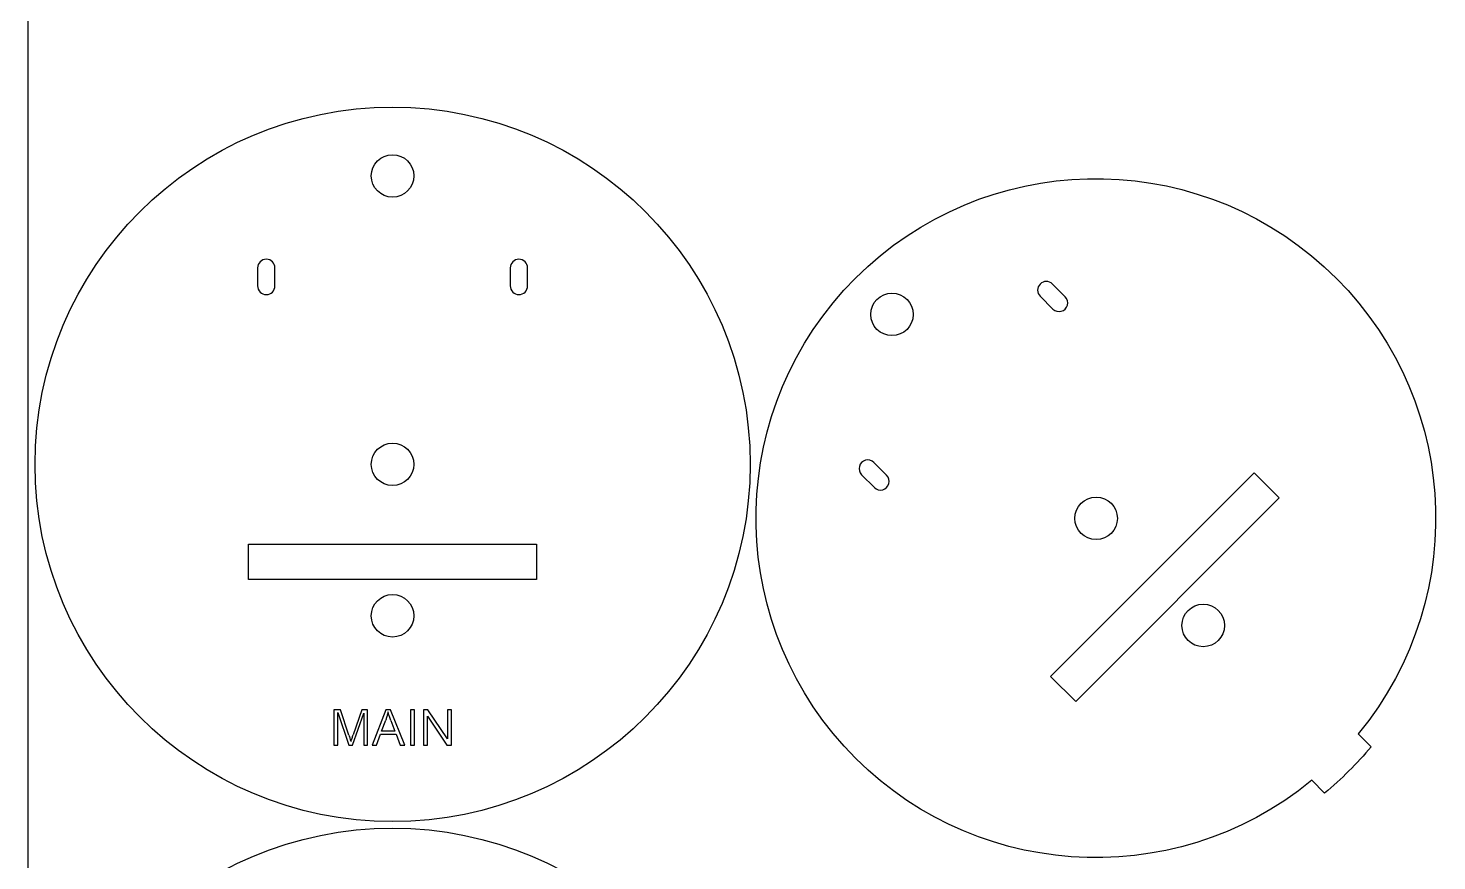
# Model space of a CAD drawing. Extents: x 0 to 305, y -600 to 0.
# Drawn here: x 0 to 195.2, y -415.5 to -300 of the extents above; entities that cross this region are included whole.
import ezdxf

# ---------------------------------------------------------------- set-up
doc = ezdxf.new("R2010")
doc.units = 0
doc.header["$MEASUREMENT"] = 0
for name, color, linetype in [('BOARDS', 7, 'CONTINUOUS'), ('CUTOUTS_D_5_0', 5, 'CONTINUOUS'), ('HOLES_DIAM_6_0_D_5_0', 5, 'CONTINUOUS'), ('INSETS_D_0_1', 3, 'CONTINUOUS'), ('PERIMETER_D_5_0', 5, 'CONTINUOUS')]:
    doc.layers.add(name, color=color, linetype=linetype)

msp = doc.modelspace()

# ---------------------------------------------------------------- linework, layer by layer
at = {"layer": 'BOARDS'}
msp.add_lwpolyline([(0, 0), (305, 0), (305, -600), (0, -600)], close=True, dxfattribs=at)
at = {"layer": 'CUTOUTS_D_5_0'}
for points in [[(34.2, -335.75), (34.2, -333.25, 1), (31.8, -333.25), (31.8, -335.75, 1)], [(69.2, -335.75), (69.2, -333.25, 1), (66.8, -333.25), (66.8, -335.75, 1)], [(143.71, -337.26), (141.94, -335.49, 1), (140.24, -337.19), (142.01, -338.96, 1)], [(117.19, -360.24, 1), (115.49, -361.94), (117.26, -363.71, 1), (118.96, -362.01)]]:
    msp.add_lwpolyline(points, format="xyb", close=True, dxfattribs=at)
for points in [[(141.69, -389.91), (145.16, -393.37), (173.37, -365.16), (169.91, -361.69)], [(30.55, -371.55), (70.45, -371.55), (70.45, -376.45), (30.55, -376.45)]]:
    msp.add_lwpolyline(points, close=True, dxfattribs=at)
at = {"layer": 'HOLES_DIAM_6_0_D_5_0'}
for centre in [(50.5, -320.5), (119.7, -339.7), (50.5, -360.5), (147.99, -367.99), (50.5, -381.5), (162.84, -382.84)]:
    msp.add_circle(centre, 2.95, dxfattribs=at)
at = {"layer": 'INSETS_D_0_1'}
for p, q in [((43.27, -394.55), (42.36, -394.55)), ((42.36, -394.55), (42.36, -399.45)), ((42.9, -399.45), (42.9, -394.94)), ((42.9, -394.94), (44.43, -399.45)), ((44.45, -398.06), (43.27, -394.55)), ((44.96, -399.45), (46.5, -395.02)), ((46.23, -394.55), (45.05, -398)), ((47.04, -394.55), (46.23, -394.55)), ((46.5, -395.02), (46.5, -399.45)), ((47.04, -399.45), (47.04, -394.55)), ((48.97, -397.5), (49.55, -395.96)), ((50.27, -396.04), (50.81, -397.5)), ((50.81, -397.5), (48.97, -397.5)), ((42.36, -399.45), (42.9, -399.45)), ((44.43, -399.45), (44.96, -399.45)), ((46.5, -399.45), (47.04, -399.45))]:
    msp.add_line(p, q, dxfattribs=at)
for points in [[(48.27, -399.45), (48.82, -397.94), (50.98, -397.94), (51.56, -399.45), (52.21, -399.45), (50.2, -394.55), (49.56, -394.55), (47.68, -399.45)], [(52.97, -394.55), (52.97, -399.45), (53.54, -399.45), (53.54, -394.55)], [(55.33, -395.41), (58.03, -399.45), (58.64, -399.45), (58.64, -394.55), (58.1, -394.55), (58.1, -398.59), (55.4, -394.55), (54.8, -394.55), (54.8, -399.45), (55.33, -399.45)]]:
    msp.add_lwpolyline(points, close=True, dxfattribs=at)
for points, knots in [([(49.86, -394.83), (49.84, -394.89), (49.83, -394.95), (49.82, -395.01), (49.78, -395.18), (49.75, -395.33), (49.7, -395.49), (49.66, -395.65), (49.6, -395.81), (49.55, -395.96)], [-0.018973, -0.018973, -0.018973, -0.018973, 0, 0, 0, 0.0492826, 0.0492826, 0.0492826, 0.0992391, 0.0992391, 0.0992391, 0.0992391]), ([(50.27, -396.04), (50.2, -395.85), (50.12, -395.66), (50.06, -395.47), (50.01, -395.32), (49.96, -395.17), (49.91, -395.01), (49.89, -394.95), (49.88, -394.89), (49.86, -394.83)], [0, 0, 0, 0, 0.0611193, 0.0611193, 0.0611193, 0.1096047, 0.1096047, 0.1096047, 0.1285914, 0.1285914, 0.1285914, 0.1285914]), ([(44.45, -398.06), (44.49, -398.2), (44.54, -398.34), (44.59, -398.49), (44.62, -398.59), (44.65, -398.69), (44.68, -398.8), (44.7, -398.85), (44.72, -398.9), (44.73, -398.95)], [0, 0, 0, 0, 0.04548803, 0.04548803, 0.04548803, 0.07776737, 0.07776737, 0.07776737, 0.09352517, 0.09352517, 0.09352517, 0.09352517]), ([(44.73, -398.95), (44.75, -398.9), (44.76, -398.85), (44.78, -398.8), (44.82, -398.68), (44.85, -398.57), (44.89, -398.46), (44.94, -398.3), (44.99, -398.15), (45.05, -398)], [-0.0157577, -0.0157577, -0.0157577, -0.0157577, 0, 0, 0, 0.0354043, 0.0354043, 0.0354043, 0.0844512, 0.0844512, 0.0844512, 0.0844512])]:
    msp.add_open_spline(points, degree=3, knots=knots, dxfattribs=at)
at = {"layer": 'PERIMETER_D_5_0'}
msp.add_lwpolyline([(179.66, -406.09), (177.88, -404.32, -20.632852), (184.32, -397.88), (186.09, -399.66, -0.04601)], format="xyb", close=True, dxfattribs=at)
for centre in [(50.5, -360.5), (50.5, -460.5)]:
    msp.add_circle(centre, 49.55, dxfattribs=at)

doc.saveas('drawing.dxf')
